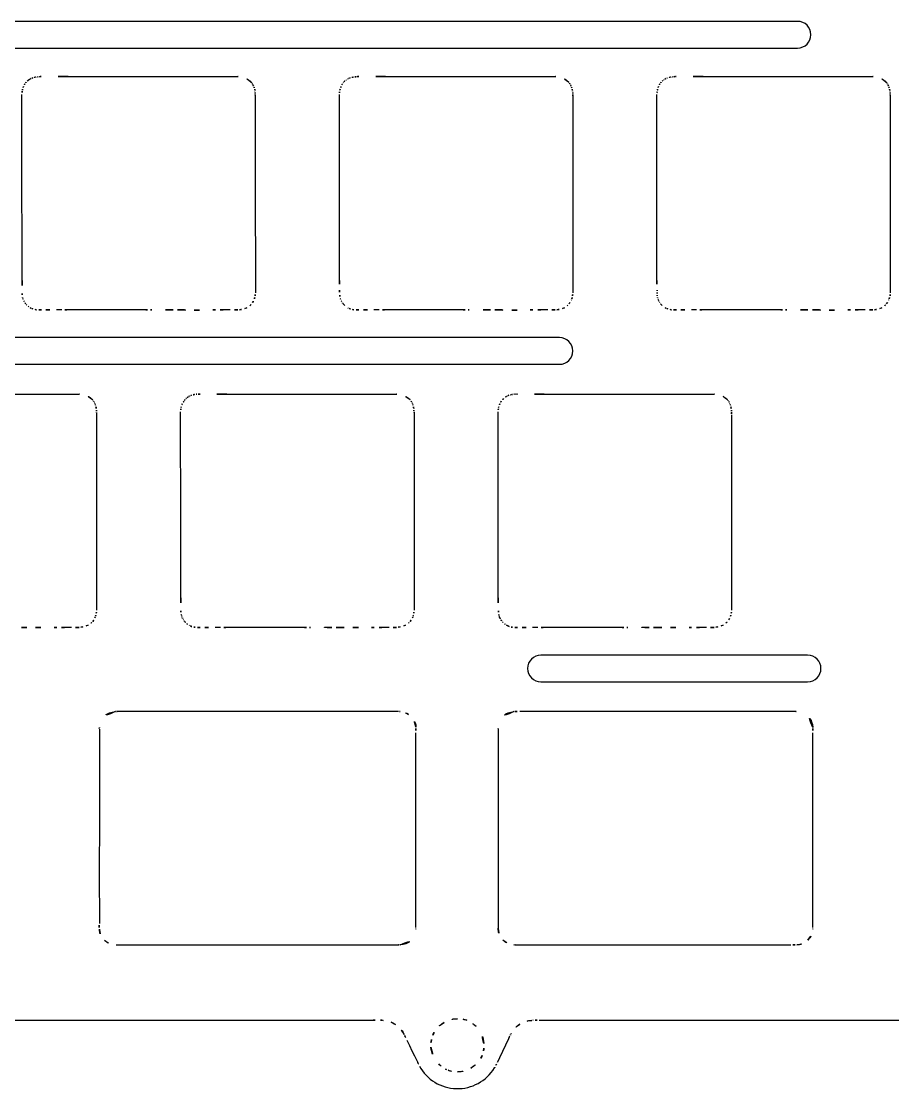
# Model space of a CAD drawing. Header units: millimetres. Extents: x 1963163760 to 1963164260, y 1135949646 to 1135950337.
# Drawn here: x 1963164017.7 to 1963164070, y 1135949646.5 to 1135949710.5 of the extents above; entities that cross this region are included whole.
import ezdxf

# ---------------------------------------------------------------- set-up
doc = ezdxf.new("R2010")
doc.units = ezdxf.units.MM

msp = doc.modelspace()

# ---------------------------------------------------------------- linework, layer by layer
for p, q in [((1963164064.327476, 1135949710.52587), (1963163866.583091, 1135949710.52587)), ((1963163866.583091, 1135949708.92587), (1963164064.327476, 1135949708.92587)), ((1963164020.552525, 1135949707.208872), (1963164030.744054, 1135949707.209131)), ((1963164039.602452, 1135949707.208872), (1963164049.79398, 1135949707.209131)), ((1963164058.652379, 1135949707.208872), (1963164068.844029, 1135949707.209131)), ((1963164017.788121, 1135949699.380899), (1963164017.782994, 1135949706.137674)), ((1963164031.788243, 1135949706.055322), (1963164031.788121, 1135949705.970133)), ((1963164031.788121, 1135949705.970133), (1963164031.788304, 1135949705.630037)), ((1963164031.788365, 1135949706.097894), (1963164031.788243, 1135949706.055322)), ((1963164036.83817, 1135949699.380899), (1963164036.833043, 1135949706.137675)), ((1963164050.838292, 1135949706.055322), (1963164050.83817, 1135949705.970133)), ((1963164050.83817, 1135949705.970133), (1963164050.838322, 1135949705.630037)), ((1963164055.888219, 1135949699.380899), (1963164055.883092, 1135949706.137674)), ((1963164069.888219, 1135949706.097894), (1963164069.888341, 1135949706.076608)), ((1963164069.888341, 1135949706.076608), (1963164069.888219, 1135949706.055322)), ((1963164069.888219, 1135949706.055322), (1963164069.888219, 1135949706.01271)), ((1963164069.888219, 1135949706.01271), (1963164069.888219, 1135949705.970133)), ((1963164069.888219, 1135949705.970133), (1963164069.888341, 1135949705.289942)), ((1963164031.788243, 1135949705.289942), (1963164031.787877, 1135949703.156423)), ((1963164031.788304, 1135949705.630037), (1963164031.788243, 1135949705.289942)), ((1963164050.838292, 1135949705.289942), (1963164050.837865, 1135949703.156423)), ((1963164050.838322, 1135949705.630037), (1963164050.838292, 1135949705.289942)), ((1963164069.888341, 1135949705.289942), (1963164069.887913, 1135949703.156423)), ((1963164031.787877, 1135949703.156423), (1963164031.787999, 1135949702.089655)), ((1963164050.837865, 1135949703.156423), (1963164050.837926, 1135949702.089655)), ((1963164069.887913, 1135949703.156423), (1963164069.887913, 1135949702.089655)), ((1963164031.787999, 1135949702.089655), (1963164031.788243, 1135949701.022882)), ((1963164050.837926, 1135949702.089655), (1963164050.838292, 1135949701.022882)), ((1963164069.887913, 1135949702.089655), (1963164069.888036, 1135949701.556268)), ((1963164069.888036, 1135949701.556268), (1963164069.888219, 1135949701.022882)), ((1963164031.788243, 1135949701.022882), (1963164031.789952, 1135949694.24444)), ((1963164050.838292, 1135949701.022882), (1963164050.839879, 1135949694.24444)), ((1963164069.888219, 1135949701.022882), (1963164069.889928, 1135949694.24444)), ((1963164017.788609, 1135949698.610891), (1963164017.788121, 1135949699.380899)), ((1963164036.838658, 1135949698.610891), (1963164036.83817, 1135949699.380899)), ((1963164055.888707, 1135949698.610891), (1963164055.888219, 1135949699.380899)), ((1963164017.788914, 1135949697.840872), (1963164017.788609, 1135949698.610891)), ((1963164036.838963, 1135949697.840872), (1963164036.838658, 1135949698.610891)), ((1963164055.888951, 1135949697.840872), (1963164055.888707, 1135949698.610891)), ((1963164017.789098, 1135949696.300775), (1963164017.788914, 1135949697.840872)), ((1963164036.839146, 1135949696.300775), (1963164036.838963, 1135949697.840872)), ((1963164055.889073, 1135949696.300775), (1963164055.888951, 1135949697.840872)), ((1963164017.789189, 1135949695.639835), (1963164017.789098, 1135949696.300775)), ((1963164036.839238, 1135949695.639835), (1963164036.839146, 1135949696.300775)), ((1963164055.889195, 1135949695.639835), (1963164055.889073, 1135949696.300775)), ((1963164017.789403, 1135949695.309423), (1963164017.789189, 1135949695.639835)), ((1963164017.78983, 1135949694.979089), (1963164017.789403, 1135949695.309423)), ((1963164036.839452, 1135949695.309423), (1963164036.839238, 1135949695.639835)), ((1963164036.839879, 1135949694.979089), (1963164036.839452, 1135949695.309423)), ((1963164055.889439, 1135949695.309423), (1963164055.889195, 1135949695.639835)), ((1963164055.889928, 1135949694.979089), (1963164055.889439, 1135949695.309423)), ((1963164020.170262, 1135949693.207855), (1963164019.855107, 1135949693.206506)), ((1963164020.659886, 1135949693.208744), (1963164020.485387, 1135949693.208719)), ((1963164020.834508, 1135949693.208597), (1963164020.659886, 1135949693.208744)), ((1963164021.532628, 1135949693.208305), (1963164020.834508, 1135949693.208597)), ((1963164022.230748, 1135949693.208185), (1963164021.532628, 1135949693.208305)), ((1963164023.725255, 1135949693.207992), (1963164022.230748, 1135949693.208185)), ((1963164024.472508, 1135949693.207826), (1963164023.725255, 1135949693.207992)), ((1963164025.219762, 1135949693.207422), (1963164024.472508, 1135949693.207826)), ((1963164030.07462, 1135949693.211353), (1963164029.862584, 1135949693.212183)), ((1963164030.286656, 1135949693.210306), (1963164030.07462, 1135949693.211353)), ((1963164039.22025, 1135949693.207855), (1963164038.905064, 1135949693.206506)), ((1963164039.709935, 1135949693.208744), (1963164039.535435, 1135949693.208719)), ((1963164039.884557, 1135949693.208597), (1963164039.709935, 1135949693.208744)), ((1963164040.582616, 1135949693.208305), (1963164039.884557, 1135949693.208597)), ((1963164041.280797, 1135949693.208185), (1963164040.582616, 1135949693.208305)), ((1963164042.775304, 1135949693.207992), (1963164041.280797, 1135949693.208185)), ((1963164043.522557, 1135949693.207826), (1963164042.775304, 1135949693.207992)), ((1963164044.26981, 1135949693.207422), (1963164043.522557, 1135949693.207826)), ((1963164049.124608, 1135949693.211353), (1963164048.912511, 1135949693.212183)), ((1963164049.336705, 1135949693.210306), (1963164049.124608, 1135949693.211353)), ((1963164058.270177, 1135949693.207855), (1963164057.955052, 1135949693.206506)), ((1963164058.759923, 1135949693.208744), (1963164058.585362, 1135949693.208719)), ((1963164058.934605, 1135949693.208597), (1963164058.759923, 1135949693.208744)), ((1963164059.632603, 1135949693.208305), (1963164058.934605, 1135949693.208597)), ((1963164060.330846, 1135949693.208185), (1963164059.632603, 1135949693.208305)), ((1963164061.825352, 1135949693.207992), (1963164060.330846, 1135949693.208185)), ((1963164062.572606, 1135949693.207826), (1963164061.825352, 1135949693.207992)), ((1963164063.319859, 1135949693.207422), (1963164062.572606, 1135949693.207826)), ((1963164068.174657, 1135949693.211353), (1963164067.962437, 1135949693.212183)), ((1963164068.386754, 1135949693.210306), (1963164068.174657, 1135949693.211353)), ((1963164040.513084, 1135949691.546318), (1963163876.108055, 1135949691.546318)), ((1963164050.039085, 1135949691.546318), (1963164040.513084, 1135949691.546318)), ((1963163876.108055, 1135949689.946318), (1963164040.513084, 1135949689.946318)), ((1963164040.513084, 1135949689.946318), (1963164050.039085, 1135949689.946318)), ((1963164011.027379, 1135949688.158884), (1963164021.219029, 1135949688.159132)), ((1963164030.077428, 1135949688.158884), (1963164040.269078, 1135949688.159128)), ((1963164049.127476, 1135949688.158884), (1963164059.319005, 1135949688.159128)), ((1963164022.263219, 1135949687.005304), (1963164022.263219, 1135949686.962724)), ((1963164022.263219, 1135949686.962724), (1963164022.263219, 1135949686.920145)), ((1963164022.263219, 1135949686.920145), (1963164022.26331, 1135949686.580036)), ((1963164027.313145, 1135949680.330896), (1963164027.308018, 1135949687.087671)), ((1963164041.313267, 1135949687.005304), (1963164041.313145, 1135949686.920145)), ((1963164041.313145, 1135949686.920145), (1963164041.313298, 1135949686.580036)), ((1963164041.313267, 1135949687.047907), (1963164041.313329, 1135949687.0266)), ((1963164041.313329, 1135949687.0266), (1963164041.313267, 1135949687.005304)), ((1963164046.363194, 1135949680.330896), (1963164046.358067, 1135949687.087671)), ((1963164060.363072, 1135949686.920145), (1963164060.363316, 1135949686.580036)), ((1963164060.363316, 1135949687.047907), (1963164060.363316, 1135949687.0266)), ((1963164060.363316, 1135949687.0266), (1963164060.363316, 1135949687.005302)), ((1963164022.263219, 1135949686.239938), (1963164022.262913, 1135949684.10642)), ((1963164022.26331, 1135949686.580036), (1963164022.263219, 1135949686.239938)), ((1963164041.313267, 1135949686.239938), (1963164041.312901, 1135949684.10642)), ((1963164041.313298, 1135949686.580036), (1963164041.313267, 1135949686.239938)), ((1963164060.363316, 1135949686.239938), (1963164060.362889, 1135949684.10642)), ((1963164060.363316, 1135949686.580036), (1963164060.363316, 1135949686.239938)), ((1963164022.262913, 1135949684.10642), (1963164022.262975, 1135949683.039652)), ((1963164041.312901, 1135949684.10642), (1963164041.312901, 1135949683.039652)), ((1963164060.362889, 1135949684.10642), (1963164060.362828, 1135949683.573038)), ((1963164060.362828, 1135949683.573038), (1963164060.36295, 1135949683.039652)), ((1963164022.262975, 1135949683.039652), (1963164022.263219, 1135949681.972879)), ((1963164041.312901, 1135949683.039652), (1963164041.313267, 1135949681.972879)), ((1963164060.36295, 1135949683.039652), (1963164060.363316, 1135949681.972879)), ((1963164022.263219, 1135949681.972879), (1963164022.264928, 1135949675.194437)), ((1963164041.313267, 1135949681.972879), (1963164041.314976, 1135949675.194437)), ((1963164060.363316, 1135949681.972879), (1963164060.365025, 1135949675.194437)), ((1963164027.313634, 1135949679.560892), (1963164027.313145, 1135949680.330896)), ((1963164046.363621, 1135949679.560892), (1963164046.363194, 1135949680.330896)), ((1963164027.313908, 1135949678.790872), (1963164027.313634, 1135949679.560892)), ((1963164046.363927, 1135949678.790872), (1963164046.363621, 1135949679.560892)), ((1963164027.314122, 1135949677.250757), (1963164027.313908, 1135949678.790872)), ((1963164046.364049, 1135949677.250757), (1963164046.363927, 1135949678.790872)), ((1963164027.314244, 1135949676.589834), (1963164027.314122, 1135949677.250757)), ((1963164046.364171, 1135949676.589834), (1963164046.364049, 1135949677.250757)), ((1963164027.314488, 1135949676.259416), (1963164027.314244, 1135949676.589834)), ((1963164046.364415, 1135949676.259416), (1963164046.364171, 1135949676.589834)), ((1963164027.314976, 1135949675.929071), (1963164027.314488, 1135949676.259416)), ((1963164046.364903, 1135949675.929071), (1963164046.364415, 1135949676.259416)), ((1963164020.549657, 1135949674.16136), (1963164020.337559, 1135949674.162176)), ((1963164020.761754, 1135949674.160333), (1963164020.549657, 1135949674.16136)), ((1963164029.695164, 1135949674.157854), (1963164029.38007, 1135949674.156496)), ((1963164030.184911, 1135949674.158743), (1963164030.010289, 1135949674.158731)), ((1963164030.35941, 1135949674.158609), (1963164030.184911, 1135949674.158743)), ((1963164030.708501, 1135949674.158388), (1963164030.35941, 1135949674.158609)), ((1963164031.057591, 1135949674.1583), (1963164030.708501, 1135949674.158388)), ((1963164031.755772, 1135949674.158197), (1963164031.057591, 1135949674.1583)), ((1963164033.25034, 1135949674.157991), (1963164031.755772, 1135949674.158197)), ((1963164033.997655, 1135949674.157816), (1963164033.25034, 1135949674.157991)), ((1963164034.744908, 1135949674.157404), (1963164033.997655, 1135949674.157816)), ((1963164039.599583, 1135949674.16136), (1963164039.387486, 1135949674.16218)), ((1963164039.811803, 1135949674.160333), (1963164039.599583, 1135949674.16136)), ((1963164048.745213, 1135949674.157854), (1963164048.43015, 1135949674.156496)), ((1963164049.234959, 1135949674.158743), (1963164049.060338, 1135949674.158731)), ((1963164049.409459, 1135949674.158609), (1963164049.234959, 1135949674.158743)), ((1963164049.758549, 1135949674.158388), (1963164049.409459, 1135949674.158609)), ((1963164050.10764, 1135949674.1583), (1963164049.758549, 1135949674.158388)), ((1963164050.805821, 1135949674.158197), (1963164050.10764, 1135949674.1583)), ((1963164052.300328, 1135949674.157991), (1963164050.805821, 1135949674.158197)), ((1963164053.047581, 1135949674.157816), (1963164052.300328, 1135949674.157991)), ((1963164053.794835, 1135949674.157404), (1963164053.047581, 1135949674.157816)), ((1963164058.649632, 1135949674.16136), (1963164058.437535, 1135949674.16218)), ((1963164058.861729, 1135949674.160333), (1963164058.649632, 1135949674.16136)), ((1963164064.930798, 1135949672.495509), (1963164048.926835, 1135949672.495509)), ((1963164048.926835, 1135949670.895509), (1963164064.930798, 1135949670.895509)), ((1963164023.549229, 1135949669.105661), (1963164023.494298, 1135949669.105875)), ((1963164040.299351, 1135949669.105478), (1963164023.549229, 1135949669.105661)), ((1963164040.387242, 1135949669.105524), (1963164040.299351, 1135949669.105478)), ((1963164051.52097, 1135949669.105356), (1963164047.666783, 1135949669.105127)), ((1963164055.375157, 1135949669.105348), (1963164051.52097, 1135949669.105356)), ((1963164063.083409, 1135949669.105219), (1963164055.375157, 1135949669.105348)), ((1963164063.615269, 1135949669.105268), (1963164063.083409, 1135949669.105219)), ((1963164064.14713, 1135949669.105478), (1963164063.615269, 1135949669.105268)), ((1963164064.194615, 1135949669.105524), (1963164064.14713, 1135949669.105478)), ((1963164022.428502, 1135949668.058893), (1963164022.428563, 1135949668.034998)), ((1963164022.428563, 1135949668.034998), (1963164022.428624, 1135949668.011102)), ((1963164022.428624, 1135949668.011102), (1963164022.42899, 1135949666.648119)), ((1963164041.428258, 1135949666.282118), (1963164041.427891, 1135949667.825395)), ((1963164046.359898, 1135949668.058908), (1963164046.359898, 1135949668.035021)), ((1963164046.359898, 1135949668.035021), (1963164046.359898, 1135949668.011148)), ((1963164046.359898, 1135949668.011148), (1963164046.360112, 1135949667.336172)), ((1963164065.240758, 1135949666.282076), (1963164065.240391, 1135949667.82535)), ((1963164046.360112, 1135949667.336172), (1963164046.360142, 1135949666.661218)), ((1963164022.42899, 1135949666.648119), (1963164022.429021, 1135949665.285127)), ((1963164041.428441, 1135949664.738821), (1963164041.428258, 1135949666.282118)), ((1963164046.360142, 1135949666.661218), (1963164046.35999, 1135949661.383432)), ((1963164065.24088, 1135949664.738794), (1963164065.240758, 1135949666.282076)), ((1963164022.429021, 1135949665.285127), (1963164022.428502, 1135949662.559137)), ((1963164041.428441, 1135949663.19552), (1963164041.428441, 1135949664.738821)), ((1963164065.24088, 1135949663.195505), (1963164065.24088, 1135949664.738794)), ((1963164041.428258, 1135949661.652216), (1963164041.428441, 1135949663.19552)), ((1963164065.240758, 1135949661.652216), (1963164065.24088, 1135949663.195505)), ((1963164022.428502, 1135949662.559137), (1963164022.42841, 1135949659.472528)), ((1963164041.4278, 1135949658.926271), (1963164041.428258, 1135949661.652216)), ((1963164046.35999, 1135949661.383432), (1963164046.359654, 1135949656.105646)), ((1963164065.240269, 1135949658.926248), (1963164065.240758, 1135949661.652216)), ((1963164022.42841, 1135949659.472528), (1963164022.428868, 1135949656.385942)), ((1963164041.42783, 1135949657.563303), (1963164041.4278, 1135949658.926271)), ((1963164065.24033, 1135949657.563268), (1963164065.240269, 1135949658.926248)), ((1963164041.428258, 1135949656.200342), (1963164041.42783, 1135949657.563303)), ((1963164065.240453, 1135949656.881777), (1963164065.24033, 1135949657.563268)), ((1963164065.240758, 1135949656.200281), (1963164065.240453, 1135949656.881777)), ((1963164041.428258, 1135949656.176447), (1963164041.428258, 1135949656.200342)), ((1963164041.428258, 1135949656.152551), (1963164041.428258, 1135949656.176447)), ((1963164065.240758, 1135949656.176409), (1963164065.240758, 1135949656.200281)), ((1963164065.240758, 1135949656.152536), (1963164065.240758, 1135949656.176409)), ((1963164023.436497, 1135949655.104975), (1963164040.387242, 1135949655.105829)), ((1963164047.406041, 1135949655.105737), (1963164047.453404, 1135949655.105829)), ((1963164047.453404, 1135949655.105829), (1963164048.381566, 1135949655.106146)), ((1963164048.381566, 1135949655.106146), (1963164049.30985, 1135949655.106165)), ((1963164049.30985, 1135949655.106165), (1963164056.61411, 1135949655.10605)), ((1963164056.61411, 1135949655.10605), (1963164060.26627, 1135949655.106111)), ((1963164060.26627, 1135949655.106111), (1963164063.91837, 1135949655.106348)), ((1963164000.148167, 1135949650.583349), (1963164037.80399, 1135949650.583215)), ((1963164037.80399, 1135949650.583215), (1963164038.326939, 1135949650.583166)), ((1963164038.326939, 1135949650.583166), (1963164038.849889, 1135949650.58291)), ((1963164048.810948, 1135949650.583399), (1963164049.028203, 1135949650.583681)), ((1963164049.028203, 1135949650.583681), (1963164049.245457, 1135949650.583795)), ((1963164049.245457, 1135949650.583795), (1963164049.679967, 1135949650.583734)), ((1963164049.679967, 1135949650.583734), (1963164051.200932, 1135949650.583437)), ((1963164051.200932, 1135949650.583437), (1963164052.721898, 1135949650.583296)), ((1963164052.721898, 1135949650.583296), (1963164055.763707, 1135949650.583246)), ((1963164055.763707, 1135949650.583246), (1963164090.441258, 1135949650.583353)), ((1963164047.029454, 1135949649.56225), (1963164047.069859, 1135949649.646539)), ((1963164040.886876, 1135949649.393457), (1963164041.038243, 1135949649.077562)), ((1963164041.038243, 1135949649.077562), (1963164041.189488, 1135949648.761587)), ((1963164041.189488, 1135949648.761587), (1963164041.340733, 1135949648.445608)), ((1963164041.340733, 1135949648.445608), (1963164041.4921, 1135949648.129694)), ((1963164041.4921, 1135949648.129694), (1963164041.512303, 1135949648.087579)), ((1963164041.512303, 1135949648.087579), (1963164041.532506, 1135949648.045435))]:
    msp.add_line(p, q)
for centre, radius, start, end in [((1963164064.327476, 1135949709.72587), 0.8, 270, 90), ((1963164018.899091, 1135949705.38317), 1.823648, 94.26129371, 98.27861882), ((1963164018.915967, 1135949705.155564), 2.051879, 91.31350575, 94.25896467), ((1963164018.902165, 1135949701.845266), 5.36174, 89.88161908, 90.35514483), ((1963164018.868931, 1135949730.603794), 23.396841, 270.10851812, 270.32554225), ((1963164020.00352, 1135949479.485842), 227.723692, 89.86186613, 90.25202116), ((1963164031.094888, 1135949716.232742), 9.030429, 267.77348076, 268.11681018), ((1963164030.763358, 1135949706.148811), 1.05895, 42.29887412, 88.11825874), ((1963164037.94914, 1135949705.38317), 1.823648, 94.26129371, 98.27861882), ((1963164037.966191, 1135949705.153092), 2.054356, 91.32021468, 94.25871845), ((1963164037.952183, 1135949701.815684), 5.391322, 89.88194692, 90.35416121), ((1963164037.919041, 1135949731.650438), 24.443483, 270.10372331, 270.3111713), ((1963164039.055626, 1135949479.546683), 227.662845, 89.86238522, 90.25263587), ((1963164050.168341, 1135949716.883551), 9.68166, 267.78399358, 268.10567086), ((1963164049.813242, 1135949706.148718), 1.059045, 42.30103996, 88.10286885), ((1963164056.999189, 1135949705.38317), 1.823648, 94.26129371, 98.27861882), ((1963164057.015935, 1135949705.159347), 2.048096, 91.3157194, 94.26321102), ((1963164057.002141, 1135949701.845266), 5.36174, 89.88161908, 90.35514483), ((1963164056.972935, 1135949730.603786), 23.396826, 270.0986553, 270.31567931), ((1963164058.105657, 1135949479.521683), 227.687845, 89.8624262, 90.25260855), ((1963164069.052546, 1135949712.239695), 5.034884, 267.62644543, 268.23598878), ((1963164068.862194, 1135949706.14626), 1.061526, 42.36018109, 88.09092311), ((1963164018.967409, 1135949706.151181), 1.18347, 156.67617177, 165.3485763), ((1963164018.726749, 1135949706.255293), 0.921255, 145.54860349, 156.696089), ((1963164019.015416, 1135949706.041266), 1.280436, 139.25336165, 144.95854571), ((1963164018.703046, 1135949706.310147), 0.868281, 130.82458824, 139.24119558), ((1963164018.390217, 1135949706.663434), 0.396475, 126.99378644, 129.99177341), ((1963164018.984699, 1135949705.883767), 1.376924, 126.36685327, 127.22956962), ((1963164019.526179, 1135949705.13615), 2.300017, 124.35196567, 126.18544725), ((1963164018.642063, 1135949706.427432), 0.735068, 118.5130095, 124.25251396), ((1963164018.742259, 1135949706.22984), 0.956544, 115.11834031, 118.13687715), ((1963164018.830074, 1135949706.044348), 1.161771, 110.15126854, 115.15639366), ((1963164018.827239, 1135949706.010719), 1.19245, 101.85290035, 109.46670884), ((1963164018.837854, 1135949705.953334), 1.250793, 99.26340879, 101.78884249), ((1963164031.245117, 1135949706.586642), 0.407961, 38.42281111, 42.35269667), ((1963164030.777896, 1135949706.225074), 0.998729, 32.67576621, 38.01609895), ((1963164030.83255, 1135949706.260198), 0.933761, 26.96040519, 32.67212855), ((1963164030.736491, 1135949706.222345), 1.036589, 23.6430387, 26.41810256), ((1963164030.484447, 1135949706.118658), 1.309072, 18.93381754, 23.37625992), ((1963164038.016248, 1135949706.151408), 1.18236, 156.66404996, 165.34589246), ((1963164037.782544, 1135949706.251583), 0.928093, 145.56044417, 156.62731315), ((1963164037.944935, 1135949706.125279), 1.133516, 139.51584972, 144.93729284), ((1963164038.199657, 1135949705.900546), 1.47317, 135.76919672, 139.29985529), ((1963164037.617022, 1135949706.469541), 0.658789, 130.94006409, 135.88127621), ((1963164038.02512, 1135949705.92624), 1.337462, 124.85241658, 128.89478718), ((1963164037.753442, 1135949706.315287), 0.862946, 118.54386048, 124.81125922), ((1963164037.806089, 1135949706.199802), 0.989591, 115.10256145, 118.0265752), ((1963164037.871018, 1135949706.067385), 1.137049, 110.1262543, 115.23458189), ((1963164037.876065, 1135949706.013949), 1.189038, 101.82720476, 109.46857971), ((1963164037.875273, 1135949706.021307), 1.181674, 99.18953413, 101.8627141), ((1963164050.129428, 1135949706.435933), 0.631884, 32.61241234, 42.3346918), ((1963164049.754049, 1135949706.195371), 1.077731, 26.93386049, 32.62955912), ((1963164049.78654, 1135949706.222345), 1.036589, 23.6430387, 26.41810256), ((1963164049.534496, 1135949706.118658), 1.309072, 18.93381754, 23.37625992), ((1963164057.057539, 1135949706.154193), 1.173182, 156.61949977, 165.36928778), ((1963164056.822442, 1135949706.257381), 0.916442, 145.50053164, 156.70831485), ((1963164057.213932, 1135949705.97234), 1.40059, 139.74765855, 144.96167249), ((1963164056.708779, 1135949706.400528), 0.738378, 129.87571779, 139.77777424), ((1963164057.081017, 1135949705.919323), 1.346517, 124.88892849, 128.90368563), ((1963164056.798225, 1135949706.323197), 0.853482, 118.48703721, 124.8249694), ((1963164056.858907, 1135949706.196549), 0.993764, 115.17391964, 118.0793573), ((1963164056.930094, 1135949706.04435), 1.161787, 110.15326075, 115.15838583), ((1963164056.925083, 1135949706.01753), 1.185321, 101.81390563, 109.47921233), ((1963164056.925323, 1135949706.021302), 1.181679, 99.18954761, 101.8627141), ((1963164069.400805, 1135949706.63579), 0.333695, 37.76927094, 42.56367104), ((1963164069.389791, 1135949706.621366), 0.351267, 35.20984721, 38.52887115), ((1963164065.456644, 1135949703.838755), 5.16921, 35.04829088, 35.27385033), ((1963164067.412574, 1135949705.252759), 2.75615, 32.82179894, 34.33369524), ((1963164069.155205, 1135949706.377082), 0.682299, 26.68973203, 32.7981697), ((1963164068.915264, 1135949706.25914), 0.949651, 23.51598656, 26.54515382), ((1963164068.721986, 1135949706.171891), 1.161693, 18.65186334, 23.65821555), ((1963164020.03932, 1135949706.02961), 2.258912, 172.40864789, 177.25798501), ((1963164019.118289, 1135949706.152236), 1.329754, 167.03719338, 172.40336978), ((1963164030.520749, 1135949706.151521), 1.264219, 10.82155445, 18.05880899), ((1963164030.226786, 1135949706.100944), 1.562461, 8.57912939, 10.61936073), ((1963164029.759906, 1135949706.078912), 2.027967, 3.49930011, 7.22678654), ((1963164029.418959, 1135949706.053782), 2.369816, 1.06656839, 3.60260666), ((1963164039.439974, 1135949706.01715), 2.609716, 173.88706986, 177.35296144), ((1963164038.008726, 1135949706.171207), 1.170201, 166.19064347, 173.92476702), ((1963164049.570797, 1135949706.151521), 1.264219, 10.82155445, 18.05880899), ((1963164049.44772, 1135949706.132902), 1.388613, 8.32781988, 10.6226695), ((1963164048.865969, 1135949706.082353), 1.971848, 3.49886213, 7.33279804), ((1963164048.190358, 1135949706.045506), 2.648452, 1.13344828, 3.40250515), ((1963164048.363728, 1135949706.076609), 2.474655, 359.50714115, 0.49285885), ((1963164058.558021, 1135949706.012465), 2.677858, 173.94232356, 177.32003169), ((1963164057.085388, 1135949706.166306), 1.197216, 166.2668595, 173.8263147), ((1963164068.620724, 1135949706.151521), 1.264219, 10.82155445, 18.05880899), ((1963164068.634646, 1135949706.153015), 1.250265, 8.32436957, 10.87412931), ((1963164067.915499, 1135949706.084133), 1.972136, 3.44651516, 7.2795677), ((1963164067.637257, 1135949706.061228), 2.251261, 0.93320895, 3.60268932), ((1963164069.952434, 1135949695.109341), 52.162766, 180.14306529, 181.00191681), ((1963164260.293268, 1135949695.545144), 223.454106, 180.14514166, 180.29262026), ((1963164042.077379, 1135949694.430034), 5.235368, 180.28576263, 183.76440667), ((1963164191.376764, 1135949695.180366), 135.486986, 180.08511786, 180.32834266), ((1963164065.327413, 1135949694.457068), 9.43556, 180.3225915, 181.24423043), ((1963164019.223877, 1135949694.221686), 1.426444, 180.98231119, 189.77699633), ((1963164018.543847, 1135949694.112675), 0.737823, 190.40223424, 196.38065109), ((1963164018.59819, 1135949694.145182), 0.799285, 197.51775328, 208.51714796), ((1963164019.816775, 1135949694.806674), 2.185835, 208.50291188, 212.51987802), ((1963164030.666017, 1135949694.260436), 1.129294, 327.63177813, 340.51357245), ((1963164030.823669, 1135949694.192059), 0.957937, 341.22358266, 352.19892963), ((1963164029.584291, 1135949694.360553), 2.208715, 352.23243273, 356.98655196), ((1963164037.672225, 1135949694.139942), 0.820673, 183.74692556, 196.66477111), ((1963164037.623474, 1135949694.133884), 0.772275, 197.27146284, 208.65822208), ((1963164038.916106, 1135949694.838129), 2.2443, 208.60835119, 212.52062084), ((1963164049.69455, 1135949694.280129), 1.156546, 322.16325953, 334.88283319), ((1963164049.821844, 1135949694.222255), 1.016724, 334.79092441, 340.55119962), ((1963164049.887006, 1135949694.189549), 0.944434, 341.10590868, 352.23902248), ((1963164048.668674, 1135949694.355823), 2.17406, 352.23303935, 357.06329043), ((1963164058.137627, 1135949694.299057), 2.244038, 181.19691374, 185.07304155), ((1963164057.275981, 1135949694.217529), 1.378568, 184.86453818, 189.94460102), ((1963164056.642866, 1135949694.1136), 0.73705, 190.48638131, 196.4732809), ((1963164056.47114, 1135949694.072526), 0.560803, 197.42432449, 201.70796365), ((1963164057.452393, 1135949694.468079), 1.618779, 201.86933388, 203.35275167), ((1963164057.470964, 1135949694.493766), 1.64609, 203.91736288, 205.6996939), ((1963164057.230155, 1135949694.387567), 1.383077, 206.06152601, 210.63677676), ((1963164068.738854, 1135949694.284159), 1.163458, 322.17633434, 334.82319607), ((1963164068.850756, 1135949694.230936), 1.039545, 334.85419683, 340.48792137), ((1963164068.936166, 1135949694.188777), 0.945026, 341.16761856, 352.29287072), ((1963164067.684305, 1135949694.361291), 2.208716, 352.2132547, 356.96737345), ((1963164019.696598, 1135949694.740446), 2.048917, 212.76491608, 213.45389397), ((1963164018.392237, 1135949693.879566), 0.486076, 213.54723311, 216.45133448), ((1963164018.534529, 1135949694.000541), 0.672529, 217.53905282, 222.9803052), ((1963164019.125703, 1135949694.561411), 1.487413, 223.2613018, 229.33271297), ((1963164018.72458, 1135949694.09467), 0.871989, 229.33898046, 239.70500191), ((1963164018.75406, 1135949694.157335), 0.940988, 240.0799079, 246.19826467), ((1963164018.795645, 1135949694.251965), 1.044351, 246.20604439, 257.62396216), ((1963164018.800428, 1135949694.32859), 1.120283, 258.22494421, 269.40176013), ((1963164019.400587, 1135949752.834273), 59.629044, 269.41207429, 269.83108919), ((1963164019.345169, 1135949813.746923), 120.541495, 269.94279033, 270.2423905), ((1963164020.670978, 1135949568.05495), 125.153906, 90.08496759, 90.22923544), ((1963164025.25565, 1135949749.48114), 56.273729, 269.96345848, 270.25577779), ((1963164024.905155, 1135949763.635981), 70.43058, 270.48951194, 270.6327343), ((1963164026.44876, 1135949622.744647), 70.46921, 89.6740616, 90.62267967), ((1963164025.724373, 1135949564.986218), 128.231436, 89.30763423, 89.49720972), ((1963164028.172381, 1135949767.913046), 74.710157, 269.31092664, 269.96191486), ((1963164028.16682, 1135949759.513532), 66.310641, 269.96188754, 270.69527571), ((1963164030.069966, 1135949602.428047), 90.786372, 90.42548375, 90.69328111), ((1963164029.665014, 1135949630.579581), 62.632914, 89.81925923, 90.24628373), ((1963164030.043528, 1135949643.975552), 49.235354, 89.26037934, 89.7170651), ((1963164030.69508, 1135949694.440651), 1.233951, 269.25714139, 276.6818788), ((1963164030.65655, 1135949694.681695), 1.477876, 277.07810965, 290.12756377), ((1963164030.836508, 1135949694.190959), 0.955184, 290.12161278, 310.37270403), ((1963164030.865008, 1135949694.134346), 0.893718, 311.33170513, 327.62962928), ((1963164038.742505, 1135949694.736367), 2.043226, 212.73159353, 213.42152676), ((1963164037.4573, 1135949693.88797), 0.503249, 213.39609665, 216.19707846), ((1963164037.280302, 1135949693.760326), 0.285036, 216.5028572, 218.35008506), ((1963164037.835172, 1135949694.197986), 0.991738, 218.28947643, 239.69589267), ((1963164037.795127, 1135949694.139601), 0.921138, 240.01392393, 246.26425441), ((1963164037.845694, 1135949694.251965), 1.044351, 246.20604439, 257.62396216), ((1963164037.850392, 1135949694.327745), 1.119439, 258.2203817, 269.39941053), ((1963164038.448194, 1135949752.411966), 59.206736, 269.41012082, 269.83225031), ((1963164038.394461, 1135949813.717732), 120.512307, 269.94313184, 270.24275933), ((1963164039.721063, 1135949568.006464), 125.202392, 90.08495393, 90.2291808), ((1963164044.305699, 1135949749.48114), 56.273729, 269.96345848, 270.25577779), ((1963164043.815978, 1135949777.851742), 84.647013, 270.50153357, 270.62071239), ((1963164045.498348, 1135949622.74465), 70.469202, 89.67367912, 90.62231071), ((1963164044.776728, 1135949564.986214), 128.231412, 89.30865885, 89.49823421), ((1963164047.222365, 1135949767.902304), 74.699415, 269.31088566, 269.96191486), ((1963164047.21682, 1135949759.50638), 66.303489, 269.96187388, 270.69531669), ((1963164049.105057, 1135949603.771386), 89.442952, 90.42228711, 90.69416914), ((1963164048.716016, 1135949630.612328), 62.600163, 89.82016081, 90.24728093), ((1963164049.088813, 1135949643.35391), 49.857012, 89.26391761, 89.71512529), ((1963164049.74508, 1135949694.442502), 1.235795, 269.26898607, 276.6741082), ((1963164049.706599, 1135949694.681695), 1.477876, 277.07810965, 290.12756377), ((1963164049.886574, 1135949694.190945), 0.955165, 290.12091722, 310.37228769), ((1963164049.936713, 1135949694.109314), 0.860622, 311.34955339, 321.25492427), ((1963164056.942898, 1135949694.216046), 1.048511, 210.5714975, 216.60882777), ((1963164056.276381, 1135949693.717618), 0.216259, 215.91332349, 218.79211499), ((1963164056.887547, 1135949694.200579), 0.995211, 218.42008889, 239.64952238), ((1963164056.854035, 1135949694.157335), 0.940988, 240.0799079, 246.19826467), ((1963164056.896213, 1135949694.253779), 1.04625, 246.21644834, 257.61357112), ((1963164056.900477, 1135949694.329267), 1.120961, 258.228336, 269.39837225), ((1963164057.499163, 1135949752.542025), 59.336798, 269.41053061, 269.83158096), ((1963164057.444403, 1135949813.735239), 120.529814, 269.94311818, 270.24274567), ((1963164058.770989, 1135949568.006464), 125.202392, 90.08495393, 90.2291808), ((1963164063.355748, 1135949749.48114), 56.273729, 269.96345848, 270.25577779), ((1963164063.197686, 1135949743.976954), 50.770632, 270.46188968, 270.66054861), ((1963164064.548763, 1135949622.757547), 70.45631, 89.67402062, 90.62274797), ((1963164063.8755, 1135949570.293591), 122.923819, 89.30155482, 89.49934078), ((1963164066.271227, 1135949768.042954), 74.840056, 269.31304417, 269.96284377), ((1963164066.266322, 1135949759.700319), 66.497421, 269.96240664, 270.69373187), ((1963164068.155091, 1135949603.764955), 89.449382, 90.42224613, 90.69412816), ((1963164067.765994, 1135949630.645075), 62.567416, 89.82010617, 90.24734923), ((1963164068.132292, 1135949642.467501), 50.743443, 89.26946414, 89.71268004), ((1963164068.795204, 1135949694.440181), 1.233465, 269.25984645, 276.67754619), ((1963164068.760069, 1135949694.669409), 1.465246, 276.99983345, 290.16228), ((1963164068.935064, 1135949694.192685), 0.957419, 290.16504602, 310.3705037), ((1963164068.986662, 1135949694.109316), 0.860606, 311.34853691, 321.25391305), ((1963164050.039085, 1135949690.746318), 0.8, 270, 90), ((1963164021.562743, 1135949697.033136), 8.880658, 267.78188829, 268.13415424), ((1963164021.239309, 1135949687.100972), 1.056771, 42.25003937, 88.14081043), ((1963164028.261251, 1135949687.201805), 0.934341, 118.44593699, 124.23511159), ((1963164028.257619, 1135949687.199096), 0.935004, 115.08308544, 118.17116232), ((1963164028.36036, 1135949686.982252), 1.174954, 110.18863879, 115.1379203), ((1963164028.352203, 1135949686.960172), 1.19296, 101.83881888, 109.45497446), ((1963164028.339661, 1135949687.029916), 1.122128, 99.14010892, 101.94262278), ((1963164028.425602, 1135949686.317314), 1.839552, 94.27081421, 98.25716924), ((1963164028.439434, 1135949686.138628), 2.018772, 91.29430794, 94.28462193), ((1963164028.427159, 1135949682.765666), 5.391322, 89.88194692, 90.35416121), ((1963164028.393955, 1135949711.553776), 23.396841, 270.10851812, 270.32554225), ((1963164029.532947, 1135949460.471688), 227.687847, 89.86298627, 90.25316862), ((1963164040.552493, 1135949695.359734), 7.206181, 267.74601638, 268.18085594), ((1963164040.289301, 1135949687.100852), 1.056894, 42.25277584, 88.13296508), ((1963164047.276377, 1135949687.267169), 0.860292, 118.48158501, 133.25788104), ((1963164047.370185, 1135949687.074156), 1.074722, 115.28385245, 117.97039646), ((1963164047.410286, 1135949686.982252), 1.174954, 110.18863879, 115.1379203), ((1963164047.40213, 1135949686.960172), 1.19296, 101.83881888, 109.45497446), ((1963164047.398469, 1135949686.979918), 1.172883, 99.17456153, 101.86163979), ((1963164047.47463, 1135949686.326611), 1.830205, 94.26062214, 98.26735601), ((1963164047.489483, 1135949686.138628), 2.018772, 91.29430794, 94.28462193), ((1963164047.477208, 1135949682.765666), 5.391322, 89.88194692, 90.35416121), ((1963164047.444004, 1135949711.553776), 23.396841, 270.10851812, 270.32554225), ((1963164048.582995, 1135949460.471688), 227.687847, 89.86298627, 90.25316862), ((1963164059.378189, 1135949689.694735), 1.536747, 267.79283844, 269.00395793), ((1963164059.332741, 1135949687.087894), 1.07049, 42.52941691, 88.99719517), ((1963164021.752762, 1135949687.566041), 0.364009, 38.004723, 42.40368358), ((1963164021.764255, 1135949687.570973), 0.35193, 35.21129868, 38.52419691), ((1963164017.620555, 1135949684.639971), 5.427461, 35.05443812, 35.26925304), ((1963164020.210879, 1135949686.486059), 2.246818, 32.60205579, 34.45625027), ((1963164021.472406, 1135949687.293317), 0.749115, 27.01125266, 32.57543149), ((1963164021.210262, 1135949687.171919), 1.037856, 23.63698297, 26.4094215), ((1963164021.035172, 1135949687.096325), 1.228566, 18.8583181, 23.59274382), ((1963164020.995731, 1135949687.101504), 1.264338, 10.82188673, 18.05846765), ((1963164020.872017, 1135949687.082845), 1.389364, 8.3255422, 10.61977863), ((1963164028.643481, 1135949687.102225), 1.329919, 167.03845583, 172.4046101), ((1963164028.491233, 1135949687.101115), 1.182325, 156.65052184, 165.330913), ((1963164028.258907, 1135949687.201707), 0.929156, 145.61605175, 156.6674275), ((1963164028.627718, 1135949686.93024), 1.386922, 139.69645394, 144.96525361), ((1963164028.144058, 1135949687.34015), 0.752924, 129.96541885, 139.67815653), ((1963164028.239906, 1135949687.231699), 0.897618, 124.18220775, 130.20801621), ((1963164040.80281, 1135949687.566041), 0.364009, 38.004723, 42.40368358), ((1963164040.128084, 1135949687.06045), 1.207092, 31.58649129, 37.19485251), ((1963164040.436041, 1135949687.24929), 0.845847, 23.6083368, 31.61625994), ((1963164040.01064, 1135949687.068955), 1.307875, 18.93862563, 23.38388319), ((1963164040.045658, 1135949687.101504), 1.264338, 10.82188673, 18.05846765), ((1963164040.059019, 1135949687.102963), 1.250941, 8.32209189, 10.87116623), ((1963164047.693408, 1135949687.102225), 1.329919, 167.03845583, 172.4046101), ((1963164047.54116, 1135949687.101115), 1.182325, 156.65052184, 165.330913), ((1963164047.308834, 1135949687.201707), 0.929156, 145.61605175, 156.6674275), ((1963164047.430879, 1135949687.103244), 1.085552, 133.26768984, 144.96500741), ((1963164059.830449, 1135949687.546707), 0.393574, 38.21371565, 42.28517154), ((1963164059.586532, 1135949687.367192), 0.696338, 34.06730427, 37.4040781), ((1963164058.909594, 1135949686.88995), 1.524521, 30.9970023, 34.67389152), ((1963164059.615501, 1135949687.312059), 0.70204, 23.14809618, 31.1363836), ((1963164059.197943, 1135949687.122133), 1.160691, 18.65661944, 23.66589823), ((1963164059.09657, 1135949687.100777), 1.263628, 10.86159648, 18.10363194), ((1963164059.105857, 1135949687.105181), 1.25368, 8.20136517, 10.7439453), ((1963164020.113074, 1135949687.015463), 2.1505, 3.65898747, 7.17391223), ((1963164019.615528, 1135949686.995523), 2.648331, 1.13342097, 3.40257333), ((1963164018.547871, 1135949687.037252), 3.715485, 359.50733239, 0.16433457), ((1963164029.563889, 1135949686.979624), 2.258457, 172.40794468, 177.25786155), ((1963164039.285566, 1135949687.028954), 2.027332, 3.49954637, 7.22777774), ((1963164039.062376, 1135949687.011243), 2.25119, 0.93316798, 3.60273022), ((1963164048.580448, 1135949686.984067), 2.224794, 172.40782101, 177.3308898), ((1963164058.391608, 1135949687.032394), 1.971233, 3.49910839, 7.33380278), ((1963164058.112425, 1135949687.011243), 2.25119, 0.93316798, 3.60273022), ((1963164075.20796, 1135949686.920165), 14.844888, 179.6713978, 180.00008196), ((1963164074.598125, 1135949675.988085), 47.283185, 180.07151209, 181.01936394), ((1963164096.360892, 1135949676.024758), 49.996081, 180.10965193, 181.00496356), ((1963164020.023451, 1135949675.314298), 2.244679, 352.26102689, 356.93905657), ((1963164039.109179, 1135949675.310553), 2.208852, 352.23266836, 356.98664817), ((1963164058.085515, 1135949675.318259), 2.28287, 352.29077462, 356.89076563), ((1963164021.109115, 1135949675.23651), 1.168741, 322.2313437, 334.8182949), ((1963164021.247981, 1135949675.171929), 1.015595, 334.78201491, 340.54709948), ((1963164021.298529, 1135949675.141896), 0.957999, 341.23399783, 352.20899483), ((1963164028.744164, 1135949675.1721), 1.421965, 181.01552476, 189.82453306), ((1963164028.092251, 1135949675.070623), 0.76238, 190.66994137, 196.46102742), ((1963164027.979267, 1135949675.047809), 0.647642, 197.35777567, 203.33214382), ((1963164028.931434, 1135949675.460871), 1.685543, 203.40583635, 205.70024366), ((1963164028.329333, 1135949675.179266), 1.02091, 206.11340636, 210.9285499), ((1963164030.193681, 1135949676.297919), 3.195117, 210.95317439, 212.49151354), ((1963164028.102424, 1135949674.970119), 0.71795, 212.76363896, 217.27613882), ((1963164027.977614, 1135949674.874377), 0.560649, 217.21553191, 222.993759), ((1963164040.159164, 1135949675.23651), 1.168741, 322.2313437, 334.8182949), ((1963164040.221942, 1135949675.20319), 1.097758, 334.9979256, 340.33119334), ((1963164040.348596, 1135949675.142056), 0.958033, 341.22454593, 352.19934306), ((1963164047.817385, 1135949675.173976), 1.445119, 181.03492551, 189.74107061), ((1963164047.097585, 1135949675.058715), 0.716242, 190.39608237, 196.55828204), ((1963164046.994881, 1135949675.040382), 0.612683, 197.65224309, 201.57262423), ((1963164047.918831, 1135949675.413106), 1.608971, 201.81823521, 203.31078266), ((1963164048.196661, 1135949675.559385), 1.922162, 204.03800012, 205.56474401), ((1963164047.789325, 1135949675.38104), 1.477819, 206.14216277, 211.65995269), ((1963164047.162595, 1135949674.995261), 0.741874, 211.70543353, 222.70972892), ((1963164059.431788, 1135949675.090531), 0.903839, 311.46774517, 327.57787375), ((1963164059.242311, 1135949675.210273), 1.127981, 327.603905, 340.49774625), ((1963164059.411693, 1135949675.139269), 0.944669, 341.12750391, 352.25868163), ((1963164018.644405, 1135949748.387838), 74.234951, 269.30885008, 269.96395026), ((1963164018.639662, 1135949740.840555), 66.687666, 269.9639366, 270.69319915), ((1963164020.514054, 1135949586.043666), 88.120571, 90.4181889, 90.69415548), ((1963164020.142266, 1135949612.106664), 62.055819, 89.8196827, 90.25055945), ((1963164020.497849, 1135949622.624826), 51.536183, 89.27013362, 89.70660111), ((1963164021.170037, 1135949675.395525), 1.238797, 269.2736036, 276.65647613), ((1963164021.134553, 1135949675.621539), 1.467428, 277.00966076, 290.15244377), ((1963164021.311065, 1135949675.140908), 0.95541, 290.14533038, 310.39413957), ((1963164021.352491, 1135949675.06892), 0.873868, 311.38431959, 321.14400456), ((1963164028.651463, 1135949675.512153), 1.488449, 223.26236501, 229.32963256), ((1963164028.250574, 1135949675.045945), 0.873582, 229.34485087, 239.69235968), ((1963164028.279084, 1135949675.107332), 0.940988, 240.0799079, 246.19826467), ((1963164028.320359, 1135949675.201252), 1.043577, 246.20592235, 257.63208623), ((1963164028.325489, 1135949675.278207), 1.119904, 258.21902878, 269.39971104), ((1963164028.940294, 1135949735.841949), 61.686762, 269.41804426, 269.82305684), ((1963164028.869073, 1135949795.811681), 121.656258, 269.94382852, 270.24066925), ((1963164030.264539, 1135949526.249774), 147.909175, 90.09849137, 90.22056101), ((1963164034.780797, 1135949730.431122), 56.273729, 269.96345848, 270.25577779), ((1963164034.015635, 1135949786.820477), 112.667108, 270.51687479, 270.60634089), ((1963164035.973826, 1135949604.025201), 70.138658, 89.67255899, 90.62567141), ((1963164035.25401, 1135949545.936316), 128.231295, 89.30969713, 89.49925882), ((1963164037.696408, 1135949748.390513), 74.237634, 269.3073199, 269.96243396), ((1963164037.689112, 1135949740.840552), 66.68767, 269.96445569, 270.69371821), ((1963164039.563796, 1135949586.094345), 88.069892, 90.41831184, 90.69434671), ((1963164039.1927, 1135949612.106666), 62.05582, 89.82016081, 90.25103756), ((1963164039.548904, 1135949622.787709), 51.373297, 89.26890411, 89.70679235), ((1963164040.220124, 1135949675.394268), 1.237543, 269.27249702, 276.66145436), ((1963164040.184745, 1135949675.620482), 1.466362, 277.00916599, 290.16180033), ((1963164040.360062, 1135949675.142852), 0.957572, 290.16491648, 310.36669579), ((1963164040.402539, 1135949675.06892), 0.873868, 311.38431959, 321.14400456), ((1963164047.68312, 1135949675.493078), 1.462072, 223.20864331, 229.38537323), ((1963164047.305764, 1135949675.053301), 0.882589, 229.39659248, 239.63836098), ((1963164047.329011, 1135949675.107332), 0.940988, 240.0799079, 246.19826467), ((1963164047.370286, 1135949675.201252), 1.043577, 246.20592235, 257.63208623), ((1963164047.375415, 1135949675.278207), 1.119904, 258.21902878, 269.39971104), ((1963164047.989141, 1135949735.841939), 61.686745, 269.41905508, 269.82405404), ((1963164047.919765, 1135949795.870596), 121.71517, 269.94348701, 270.24025945), ((1963164049.314587, 1135949526.249774), 147.909175, 90.09849137, 90.22056101), ((1963164053.830724, 1135949730.431122), 56.273729, 269.96345848, 270.25577779), ((1963164053.26635, 1135949766.336527), 92.182182, 270.50694323, 270.61627259), ((1963164055.023374, 1135949604.010523), 70.153331, 89.67221741, 90.62523431), ((1963164054.380211, 1135949553.053179), 121.114031, 89.3051479, 89.50587067), ((1963164056.74521, 1135949748.299396), 74.146509, 269.30742934, 269.9633492), ((1963164056.739711, 1135949740.823778), 66.670888, 269.96397758, 270.69329477), ((1963164058.640019, 1135949583.378095), 90.786262, 90.42239639, 90.6901936), ((1963164058.242698, 1135949612.074199), 62.088287, 89.82020179, 90.25096926), ((1963164058.60598, 1135949623.845764), 50.31522, 89.26190935, 89.70877315), ((1963164059.269984, 1135949675.392871), 1.236164, 269.26490125, 276.67205802), ((1963164059.234419, 1135949675.621587), 1.46749, 277.0137069, 290.15870172), ((1963164059.409271, 1135949675.144527), 0.959396, 290.17444576, 310.33993793), ((1963164048.926835, 1135949671.695509), 0.8, 90, 270), ((1963164064.930798, 1135949671.695509), 0.8, 270, 90), ((1963164023.427799, 1135949668.106647), 0.999497, 92.80887901, 177.21966423), ((1963164023.432716, 1135949667.918044), 1.188123, 89.8147103, 92.60001159), ((1963164023.357166, 1135949647.257223), 21.849082, 89.64038815, 89.7918017), ((1963164040.393711, 1135949665.904541), 3.200989, 88.49435744, 90.11578546), ((1963164040.42929, 1135949668.106524), 0.99908, 56.27104897, 87.21587548), ((1963164040.43014, 1135949668.108526), 0.996943, 3.79249926, 56.24784313), ((1963164047.35839, 1135949668.107115), 0.998614, 92.7650866, 180.00397517), ((1963164047.387594, 1135949666.09636), 3.009201, 89.71385489, 91.47346157), ((1963164047.652616, 1135949747.617429), 78.512303, 269.81756535, 270.01034091), ((1963164064.234491, 1135949656.600348), 12.50524, 89.96345848, 90.18270786), ((1963164064.241739, 1135949667.968088), 1.137498, 87.55229917, 89.96332188), ((1963164064.241217, 1135949668.105981), 0.999773, 2.81782358, 87.18493919), ((1963164023.614264, 1135949668.105512), 1.185825, 177.60186271, 179.92734043), ((1963164039.887909, 1135949668.072086), 1.540398, 359.54220852, 3.81092628), ((1963164062.578676, 1135949668.080189), 2.66216, 359.56006316, 1.61313486), ((1963164031.840593, 1135949668.094892), 9.41216, 179.92619296, 180.21914034), ((1963164116.435443, 1135949667.825392), 75.007552, 179.82095315, 180), ((1963164122.297244, 1135949668.275544), 75.937654, 180.12713724, 180.16346031), ((1963164176.895549, 1135949667.768105), 111.655172, 179.85033674, 179.97063018), ((1963164025.143204, 1135949656.171303), 2.716165, 178.95011389, 182.42858604), ((1963164013.864092, 1135949656.374841), 8.564783, 358.97127727, 0.07425785), ((1963164023.423095, 1135949656.104247), 0.994777, 182.76798648, 226.82231095), ((1963164040.42988, 1135949656.10411), 0.998544, 272.75173862, 357.2590792), ((1963164040.244056, 1135949656.105946), 1.184264, 357.60030393, 359.92773659), ((1963164031.951188, 1135949656.116476), 9.477138, 359.92731311, 0.21810211), ((1963164047.361831, 1135949656.105904), 1.002177, 180.01473955, 223.5113561), ((1963164064.243919, 1135949656.103764), 0.996991, 314.95450448, 357.27295998), ((1963164064.292595, 1135949656.100823), 0.94823, 357.31052704, 0.21810211), ((1963164060.510738, 1135949656.122483), 4.730115, 359.78136509, 0.3640379), ((1963164023.434389, 1135949656.116179), 1.011206, 226.81828105, 270.11947375), ((1963164047.357558, 1135949656.101638), 0.996141, 223.50261157, 267.27594107), ((1963164064.240816, 1135949656.10656), 1.001162, 272.83412669, 314.9671389), ((1963164040.402553, 1135949658.161139), 3.055348, 269.71288494, 271.41157412), ((1963164047.357495, 1135949656.245984), 1.140342, 267.62377885, 270.03180137), ((1963164047.35713, 1135949667.642832), 12.53719, 270.00456257, 270.22352534), ((1963164063.918368, 1135949645.73886), 9.367487, 88.86241181, 89.99998634), ((1963164064.163443, 1135949658.077018), 2.973104, 268.86101818, 272.44581391), ((1963164038.924613, 1135949745.485906), 94.903025, 269.95489343, 270.16544105), ((1963164039.296696, 1135949629.83976), 20.743748, 89.78935651, 90.27083168), ((1963164039.346328, 1135949648.058148), 2.525361, 87.61426297, 89.39576298), ((1963164039.372243, 1135949649.086902), 1.496515, 56.04523349, 86.96600571), ((1963164039.361098, 1135949649.070522), 1.516328, 25.53500634, 56.04162278), ((1963164043.95225, 1135949649.019442), 1.658883, 120.49911428, 149.90430237), ((1963164043.959322, 1135949649.007515), 1.672749, 91.34430443, 120.50049188), ((1963164043.948777, 1135949649.181982), 1.498097, 69.31039348, 91.09765131), ((1963164043.88589, 1135949649.091562), 1.605121, 43.84697305, 68.35057265), ((1963164043.82145, 1135949649.029018), 1.694922, 5.58161706, 43.86274013), ((1963164048.466525, 1135949649.079497), 1.504812, 122.2453069, 151.36332061), ((1963164048.463358, 1135949649.084293), 1.499066, 93.00860531, 122.24073991), ((1963164048.489195, 1135949648.112019), 2.471485, 90.60052117, 92.42370498), ((1963164048.550884, 1135949617.619808), 32.963676, 89.85026843, 90.1522451), ((1963164048.714477, 1135949712.531372), 61.948048, 269.92836496, 270.08922963), ((1963164028.208828, 1135949643.742059), 13.876167, 25.18264592, 25.53774377), ((1963164107.357852, 1135949681.269758), 73.718988, 205.40227995, 205.62014938), ((1963164043.808369, 1135949649.11027), 1.488867, 150.15193881, 167.87865074), ((1963164596.217821, 1135949385.826981), 609.232431, 154.34840906, 154.506530275), ((1963164060.118839, 1135949643.477642), 14.433682, 154.356474, 154.69757747), ((1963164048.637038, 1135949648.993484), 1.695701, 151.57372627, 154.4770305), ((1963164043.860092, 1135949649.114609), 1.5386, 168.44107857, 185.28705799), ((1963164044.016245, 1135949649.137675), 1.696236, 185.57685421, 223.82663588), ((1963164043.976281, 1135949649.052097), 1.5386, 348.44107857, 5.28705799), ((1963164043.880575, 1135949649.151179), 1.663796, 300.52663995, 329.84771454), ((1963164044.02555, 1135949649.057799), 1.491554, 330.15213538, 347.8472681), ((1963164047.767764, 1135949651.023799), 6.910072, 205.53217141, 207.43430663), ((1963164043.912476, 1135949649.072157), 2.589544, 208.40992914, 268.62925527), ((1963164043.961386, 1135949649.085891), 1.620799, 223.84888599, 242.03450442), ((1963164043.887772, 1135949648.962723), 1.47751, 242.3160437, 248.99119282), ((1963164043.912963, 1135949649.090955), 2.608348, 268.62843523, 328.36902666), ((1963164043.877638, 1135949649.156206), 1.669619, 271.30992579, 300.52582474), ((1963164044.180646, 1135949648.922358), 2.292013, 328.44815023, 333.00667201), ((1963164040.161153, 1135949650.975617), 6.805569, 332.96304549, 334.49853822), ((1963164043.887189, 1135949648.98303), 1.49628, 249.29080144, 271.09588866)]:
    msp.add_arc(centre, radius, start, end)

doc.saveas('drawing.dxf')
